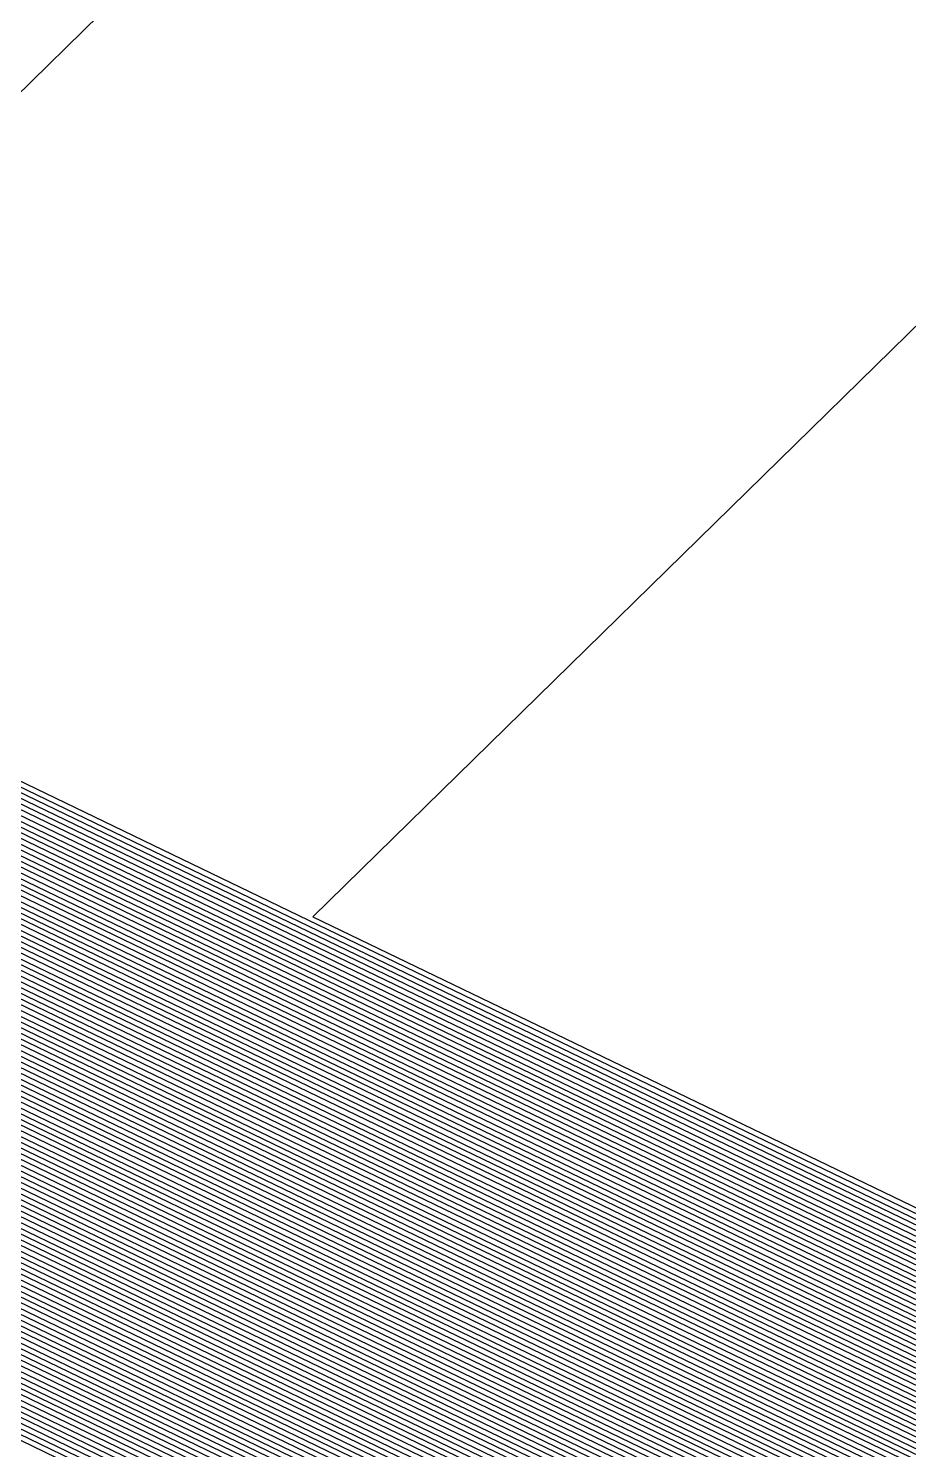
# Model space of a CAD drawing. Extents: x 7084 to 11035, y 13750 to 16729.
# Drawn here: x 8692.366 to 8692.75, y 15507.99 to 15508.61 of the extents above; entities that cross this region are included whole.
import ezdxf

# ---------------------------------------------------------------- set-up
doc = ezdxf.new("R2010")
doc.units = 0
doc.layers.add('Default', color=7, linetype='Continuous')

msp = doc.modelspace()

# ---------------------------------------------------------------- linework, layer by layer
at = {"layer": 'Default'}
for points in [[(8303.88433, 15243.81327), (8470.85994, 15331.16596), (8495.9043, 15329.66918), (8535.79132, 15412.29224), (8603.89332, 15422.76948), (8638.08217, 15471.20376), (8688.72215, 15446.75688), (8736.99458, 15434.17009), (8788.77486, 15466.53274), (8735.73185, 15530.80445), (8705.8166, 15501.5092), (8655.17662, 15525.95608), (8685.09187, 15555.25133), (8758.92112, 15705.78453), (8823.02521, 15751.36972), (8931.28999, 15777.01137), (8984.41858, 15862.46512), (9143.80438, 15752.32475), (9280.55982, 15748.05109), (9357.48471, 15720.98492)], [(8310.59179, 15242.71808), (8473.17331, 15327.77202), (8497.5586, 15326.31462), (8538.08896, 15410.27031), (8604.3988, 15420.47184), (8639.13908, 15469.68732), (8688.44643, 15445.88377), (8737.49745, 15433.09397), (8790.1129, 15465.9786), (8736.21435, 15531.28695), (8705.8166, 15501.5192), (8656.50925, 15525.32274), (8686.90701, 15555.0905), (8758.79338, 15701.6623), (8823.93141, 15747.98273), (8933.94239, 15774.03796), (8985.67287, 15857.24293), (9140.8643, 15750.00098), (9279.82548, 15745.65839), (9357.99109, 15718.15568)], [(9969.76538, 15539.12562), (9864.44442, 15676.68865), (9641.53328, 15737.21421), (9439.81691, 15683.61823), (9358.62406, 15714.61912), (9278.90754, 15742.66752), (9137.1892, 15747.09627), (8987.24072, 15850.71518), (8937.25789, 15770.32119), (8825.06416, 15743.74899), (8758.63371, 15696.5095), (8689.17592, 15554.88945), (8658.17504, 15524.53107), (8705.8166, 15501.5317), (8736.81748, 15531.89008), (8791.78544, 15465.28593), (8738.12604, 15431.74883), (8688.10178, 15444.7924), (8640.46022, 15467.79177), (8605.03065, 15417.59979), (8540.96101, 15407.74291), (8499.62647, 15322.12143), (8476.06501, 15323.52959), (8318.97611, 15241.3491)], [(8324.0067, 15240.52771), (8477.80003, 15320.98414), (8500.8672, 15319.60552), (8542.68424, 15406.22647), (8605.40977, 15415.87657), (8641.25291, 15466.65444), (8687.895, 15444.13757), (8738.50319, 15430.94174), (8792.78897, 15464.87033), (8737.17936, 15532.25196), (8705.8166, 15501.5392), (8659.17452, 15524.05607), (8690.53728, 15554.76883), (8758.5379, 15693.41783), (8825.74381, 15741.20875), (8939.24719, 15768.09113), (8988.18143, 15846.79853), (9134.98414, 15745.35345), (9278.35678, 15740.87299)], [(8334.06789, 15238.88493), (8481.27007, 15315.89322), (8503.34865, 15314.57369), (8546.13069, 15403.19359), (8606.16799, 15412.43011), (8642.83828, 15464.37977), (8687.48142, 15442.82792), (8739.25749, 15429.32757), (8794.79603, 15464.03912), (8737.90312, 15532.97572), (8705.8166, 15501.5542), (8661.17346, 15523.10606), (8693.25998, 15554.52757), (8758.34629, 15687.23447), (8827.1031, 15736.12827), (8943.2258, 15763.631), (8990.06285, 15838.96523), (9130.57401, 15741.86779), (9277.25526, 15737.28395), (9359.7634, 15708.25331)], [(8354.19026, 15235.59937), (8488.21016, 15305.7114), (8508.31155, 15304.51004), (8553.02361, 15397.12782), (8607.68443, 15405.53719), (8646.00902, 15459.83045), (8686.65427, 15440.20861), (8740.76611, 15426.09923), (8798.81013, 15462.37672), (8739.35063, 15534.42323), (8705.8166, 15501.5842), (8665.17135, 15521.20604), (8698.70538, 15554.04507), (8757.96307, 15674.86777), (8829.82169, 15725.9673), (8951.18301, 15754.71076), (8993.8257, 15823.29864), (9121.75377, 15734.89649)], [(9618.29926, 15708.34857), (9450.43738, 15663.74772), (9361.66231, 15697.64363), (9274.50145, 15728.31134), (9119.54871, 15733.15367), (8994.76641, 15819.38199), (8953.17231, 15752.4807), (8830.50134, 15723.42705), (8757.86727, 15671.77609), (8700.06673, 15553.92444), (8666.17083, 15520.73104), (8705.8166, 15501.5917), (8739.71251, 15534.78511), (8799.81366, 15461.96111), (8741.14326, 15425.29214), (8686.44748, 15439.55378), (8646.80171, 15458.69312), (8608.06354, 15403.81396), (8554.74684, 15395.61138), (8509.55228, 15301.99412), (8489.94518, 15303.16594), (8359.22085, 15234.77798)], [(8360.89772, 15234.50419), (8490.52352, 15302.31746), (8509.96585, 15301.15548), (8555.32125, 15395.1059), (8608.18991, 15403.23955), (8647.06594, 15458.31401), (8686.37855, 15439.33551), (8741.26898, 15425.02311), (8800.14817, 15461.82258), (8739.83313, 15534.90573), (8705.8166, 15501.5942), (8666.50399, 15520.5727), (8700.52052, 15553.88423), (8757.83533, 15670.74553), (8830.72789, 15722.5803), (8953.83541, 15751.73734), (8995.07998, 15818.07644), (9118.81369, 15732.57273)], [(8377.66636, 15231.76622), (8496.30693, 15293.83261), (8514.1016, 15292.7691), (8561.06535, 15390.05109), (8609.45361, 15397.49545), (8649.70822, 15454.52291), (8685.68926, 15437.15275), (8742.52615, 15422.33283), (8803.49326, 15460.43724), (8741.03939, 15536.11199), (8705.8166, 15501.6192), (8669.83556, 15518.98935), (8705.05835, 15553.48214), (8757.51598, 15660.43995), (8832.99338, 15714.11283), (8960.46642, 15744.3038), (8998.21569, 15805.02095), (9111.46349, 15726.76331), (9272.482, 15721.73142), (9363.05485, 15689.8632)], [(8382.69695, 15230.94483), (8498.04195, 15291.28715), (8515.34232, 15290.25319), (8562.78858, 15388.53465), (8609.83272, 15395.77222), (8650.50091, 15453.38558), (8685.48247, 15436.49793), (8742.90331, 15421.52574), (8804.49679, 15460.02164), (8741.40127, 15536.47387), (8705.8166, 15501.6267), (8670.83504, 15518.51435), (8706.41971, 15553.36152), (8757.42018, 15657.34827), (8833.67303, 15711.57259), (8962.45572, 15742.07374), (8999.1564, 15801.1043), (9109.25843, 15725.02048), (9271.93124, 15719.9369)], [(8389.40441, 15229.84965), (8500.35531, 15287.89321), (8516.99662, 15286.89864), (8565.08622, 15386.51273), (8610.3382, 15393.47458), (8651.55782, 15451.86914), (8685.20675, 15435.62483), (8743.40618, 15420.44963), (8805.83483, 15459.4675), (8741.88377, 15536.95637), (8705.8166, 15501.6367), (8672.16767, 15517.88101), (8708.23484, 15553.20068), (8757.29243, 15653.22603), (8834.57923, 15708.1856), (8965.10812, 15739.10033), (9000.41068, 15795.8821), (9106.31835, 15722.69672), (9271.19689, 15717.5442), (9363.94101, 15684.91201), (9458.40273, 15648.84484), (9600.87373, 15686.69933)], [(9595.06523, 15679.48293), (9461.05785, 15643.87721), (9364.70057, 15680.66814), (9270.09536, 15713.95515), (9101.90822, 15719.21107), (9002.2921, 15788.0488), (8969.08673, 15734.64021), (8835.93852, 15703.10511), (8757.10082, 15647.04268), (8710.95754, 15552.95943), (8674.16661, 15516.931), (8705.8166, 15501.6517), (8742.60753, 15537.68013), (8807.84188, 15458.63629), (8744.16048, 15418.83545), (8684.79318, 15434.31517), (8653.14319, 15449.59447), (8611.09643, 15390.02813), (8568.53267, 15383.47985), (8519.47808, 15281.86681), (8503.82535, 15282.8023), (8399.4656, 15228.20687)], [(8395.76562, 15139.48742), (8402.81932, 15227.65927), (8504.98203, 15281.10533), (8520.30523, 15280.18953), (8569.68149, 15382.46889), (8611.34917, 15388.87931), (8653.67165, 15448.83625), (8684.65532, 15433.87862), (8744.41192, 15418.2974), (8808.5109, 15458.35923), (8742.84878, 15537.92138), (8705.8166, 15501.6567), (8674.83293, 15516.61433), (8711.86511, 15552.87901), (8757.03695, 15644.98156), (8836.39162, 15701.41162), (8970.41293, 15733.1535), (9002.91924, 15785.4377), (9100.43818, 15718.04918), (9269.72819, 15712.75881), (9364.95376, 15679.25352), (9461.94289, 15642.22133), (9593.12906, 15677.07746)], [(8397.4195, 15138.92642), (8404.49619, 15227.38548), (8505.56037, 15280.25684), (8520.7188, 15279.3509), (8570.2559, 15381.96341), (8611.47554, 15388.3049), (8653.93588, 15448.45714), (8684.58639, 15433.66035), (8744.53764, 15418.02837), (8808.84541, 15458.22069), (8742.96941, 15538.04201), (8705.8166, 15501.6592), (8675.16609, 15516.456), (8712.3189, 15552.8388), (8757.00502, 15643.95101), (8836.61817, 15700.56487), (8971.07603, 15732.41014), (9003.23281, 15784.13215), (9099.70316, 15717.46824)], [(8570.83031, 15381.45793), (8611.60191, 15387.73049), (8654.20011, 15448.07803), (8684.51746, 15433.44207), (8744.66335, 15417.75934), (8809.17992, 15458.08216), (8743.09003, 15538.16263), (8705.8166, 15501.6617), (8675.49924, 15516.29766), (8712.77268, 15552.7986), (8756.97308, 15642.92045), (8836.84472, 15699.71812), (8971.73913, 15731.66679), (9003.54638, 15782.8266), (9098.96814, 15716.8873), (9269.36102, 15711.56246), (9365.20695, 15677.83889), (9462.82793, 15640.56546), (9591.19289, 15674.67199)], [(8407.84992, 15226.83789), (8506.71706, 15278.55987), (8521.54595, 15277.67362), (8571.40472, 15380.95245), (8611.72828, 15387.15608), (8654.46434, 15447.69892), (8684.44853, 15433.22379), (8744.78907, 15417.49031), (8809.51443, 15457.94362), (8743.21066, 15538.28326), (8705.8166, 15501.6642), (8675.8324, 15516.13933), (8713.22646, 15552.75839), (8756.94115, 15641.88989), (8837.07127, 15698.87138), (8972.40223, 15730.92344), (9003.85995, 15781.52105), (9098.23312, 15716.30636), (9269.17743, 15710.96428), (9365.33354, 15677.13158), (9463.27045, 15639.73752), (9590.2248, 15673.46925)], [(8452.3765, 14999.36804), (8402.38117, 15137.24341), (8409.52678, 15226.56409), (8507.2954, 15277.71139), (8521.95953, 15276.83498), (8571.97913, 15380.44696), (8611.85465, 15386.58167), (8654.72856, 15447.31981), (8684.3796, 15433.00552), (8744.91479, 15417.22128), (8809.84894, 15457.80509), (8743.33129, 15538.40389), (8705.8166, 15501.6667), (8676.16556, 15515.98099), (8713.68025, 15552.71818), (8756.90921, 15640.85933), (8837.29782, 15698.02463), (8973.06533, 15730.18008), (9004.17353, 15780.21551), (9097.4981, 15715.72542), (9268.99384, 15710.36611), (9365.46013, 15676.42427), (9463.71296, 15638.90958), (9589.25672, 15672.26652)], [(8411.20365, 15226.29029), (8507.87374, 15276.8629), (8522.3731, 15275.99634), (8572.55354, 15379.94148), (8611.98102, 15386.00726), (8654.99279, 15446.9407), (8684.31067, 15432.78724), (8745.04051, 15416.95225), (8810.18344, 15457.66656), (8743.45191, 15538.52451), (8705.8166, 15501.6692), (8676.49872, 15515.82266), (8714.13403, 15552.67797), (8756.87728, 15639.82877), (8837.52437, 15697.17788), (8973.72843, 15729.43673), (9004.4871, 15778.90996), (9096.76308, 15715.14447), (9268.81026, 15709.76793), (9365.58673, 15675.71696), (9464.15548, 15638.08164), (9588.28864, 15671.06378)], [(8412.88051, 15226.0165), (8508.45208, 15276.01442), (8522.78668, 15275.15771), (8573.12795, 15379.436), (8612.10739, 15385.43285), (8655.25702, 15446.56159), (8684.24174, 15432.56897), (8745.16622, 15416.68322), (8810.51795, 15457.52802), (8743.57254, 15538.64514), (8705.8166, 15501.6717), (8676.83188, 15515.66432), (8714.58781, 15552.63776), (8756.84535, 15638.79821), (8837.75092, 15696.33113), (8974.39153, 15728.69338), (9004.80067, 15777.60441), (9096.02806, 15714.56353), (9268.62667, 15709.16976), (9365.71332, 15675.00964), (9464.598, 15637.25371), (9587.32055, 15669.86104)], [(8414.55737, 15225.7427), (8509.03042, 15275.16593), (8523.20025, 15274.31907), (8573.70236, 15378.93052), (8612.23376, 15384.85844), (8655.52125, 15446.18248), (8684.17282, 15432.35069), (8745.29194, 15416.4142), (8810.85246, 15457.38949), (8743.69316, 15538.76576), (8705.8166, 15501.6742), (8677.16503, 15515.50599), (8715.0416, 15552.59755), (8756.81341, 15637.76765), (8837.97746, 15695.48438), (8975.05464, 15727.95002), (9005.11424, 15776.29886), (9095.29304, 15713.98259), (9268.44308, 15708.57159), (9365.83992, 15674.30233), (9465.04052, 15636.42577), (9586.35247, 15668.65831)], [(8456.74507, 15003.32068), (8408.99672, 15134.99941), (8416.23424, 15225.4689), (8509.60876, 15274.31745), (8523.61383, 15273.48043), (8574.27677, 15378.42504), (8612.36013, 15384.28403), (8655.78548, 15445.80337), (8684.10389, 15432.13242), (8745.41766, 15416.14517), (8811.18697, 15457.25095), (8743.81379, 15538.88639), (8705.8166, 15501.6767), (8677.49819, 15515.34765), (8715.49538, 15552.55734), (8756.78147, 15636.73709), (8838.20401, 15694.63764), (8975.71774, 15727.20667), (9005.42781, 15774.99331), (9094.55802, 15713.40165), (9268.2595, 15707.97341), (9365.96651, 15673.59502), (9465.48304, 15635.59783), (9585.38438, 15667.45557)], [(8612.4865, 15383.70962), (8656.04971, 15445.42426), (8684.03496, 15431.91414), (8745.54338, 15415.87614), (8811.52148, 15457.11242), (8743.93442, 15539.00702), (8705.8166, 15501.6792), (8677.83135, 15515.18932), (8715.94917, 15552.51714), (8756.74954, 15635.70653), (8838.43056, 15693.79089), (8976.38084, 15726.46332), (9005.74138, 15773.68776), (9093.823, 15712.82071), (9268.07591, 15707.37524), (9366.0931, 15672.88771), (9465.92556, 15634.76989), (9584.4163, 15666.25284)], [(9583.44821, 15665.05011), (9466.36808, 15633.94195), (9366.2197, 15672.1804), (9267.89232, 15706.77706), (9093.08798, 15712.23977), (9006.05495, 15772.38221), (8977.04394, 15725.71996), (8838.65711, 15692.94414), (8756.7176, 15634.67598), (8716.40295, 15552.47693), (8678.16451, 15515.03098), (8705.8166, 15501.6817), (8744.05504, 15539.12764), (8811.85599, 15456.97388), (8745.66909, 15415.60711), (8683.96603, 15431.69587), (8656.31393, 15445.04515), (8612.61287, 15383.13521), (8575.42559, 15377.41408), (8524.44097, 15271.80315), (8510.76544, 15272.62048), (8419.58797, 15224.92131)], [(9582.48013, 15663.84737), (9466.8106, 15633.11402), (9366.34629, 15671.47308), (9267.70873, 15706.17889), (9092.35296, 15711.65882), (9006.36852, 15771.07666), (8977.70704, 15724.97661), (8838.88366, 15692.0974), (8756.68567, 15633.64542), (8716.85673, 15552.43672), (8678.49766, 15514.87265), (8705.8166, 15501.6842), (8744.17567, 15539.24827), (8812.1905, 15456.83535), (8745.79481, 15415.33808), (8683.8971, 15431.47759), (8656.57816, 15444.66604), (8612.73924, 15382.5608), (8576, 15376.9086), (8524.85455, 15270.96452), (8511.34378, 15271.77199), (8421.26483, 15224.64751)], [(9581.51204, 15662.64464), (9467.25312, 15632.28608), (9366.47289, 15670.76577), (9267.52515, 15705.58071), (9091.61794, 15711.07788), (9006.68209, 15769.77111), (8978.37014, 15724.23325), (8839.11021, 15691.25065), (8756.65373, 15632.61486), (8717.31052, 15552.39651), (8678.83082, 15514.71431), (8705.8166, 15501.6867), (8744.29629, 15539.36889), (8812.52501, 15456.69682), (8745.92053, 15415.06905), (8683.82817, 15431.25932), (8656.84239, 15444.28693), (8612.86561, 15381.98639), (8576.57441, 15376.40312), (8525.26813, 15270.12588), (8511.92212, 15270.92351), (8422.9417, 15224.37372)], [(8424.61856, 15224.09992), (8512.50046, 15270.07502), (8525.6817, 15269.28724), (8577.14882, 15375.89764), (8612.99198, 15381.41198), (8657.10662, 15443.90782), (8683.75924, 15431.04104), (8746.04625, 15414.80002), (8812.85952, 15456.55828), (8744.41692, 15539.48952), (8705.8166, 15501.6892), (8679.16398, 15514.55598), (8717.7643, 15552.3563), (8756.6218, 15631.5843), (8839.33676, 15690.4039), (8979.03324, 15723.4899), (9006.99566, 15768.46556), (9090.88292, 15710.49694), (9267.34156, 15704.98254), (9366.59948, 15670.05846), (9467.69564, 15631.45814), (9580.54396, 15661.4419)], [(8613.11835, 15380.83757), (8657.37085, 15443.52871), (8683.69031, 15430.82276), (8746.17196, 15414.53099), (8813.19403, 15456.41975), (8744.53755, 15539.61015), (8705.8166, 15501.6917), (8679.49714, 15514.39765), (8718.21808, 15552.31609), (8756.58987, 15630.55374), (8839.56331, 15689.55715), (8979.69634, 15722.74655), (9007.30923, 15767.16001), (9090.1479, 15709.916), (9267.15797, 15704.38437), (9366.72607, 15669.35115), (9468.13816, 15630.6302), (9579.57588, 15660.23917)], [(8329.0373, 15239.70632), (8479.53505, 15318.43868), (8502.10793, 15317.08961), (8544.40746, 15404.71003), (8605.78888, 15414.15334), (8642.0456, 15465.5171), (8687.68821, 15443.48274), (8738.88034, 15430.13466), (8793.7925, 15464.45473), (8737.54124, 15532.61384), (8705.8166, 15501.5467), (8660.17399, 15523.58106), (8691.89863, 15554.6482), (8758.4421, 15690.32615), (8826.42345, 15738.66851), (8941.2365, 15765.86106)], [(8427.97229, 15223.55233), (8513.65714, 15268.37805), (8526.50885, 15267.60996), (8578.29764, 15374.88668), (8613.24472, 15380.26316), (8657.63508, 15443.1496), (8683.62138, 15430.60449), (8746.29768, 15414.26197), (8813.52854, 15456.28121), (8744.65817, 15539.73077), (8705.8166, 15501.6942), (8679.8303, 15514.23931), (8718.67187, 15552.27588), (8756.55793, 15629.52318), (8839.78986, 15688.71041), (8980.35944, 15722.00319), (9007.6228, 15765.85446), (9089.41288, 15709.33506), (9266.97439, 15703.78619), (9366.85267, 15668.64384), (9468.58068, 15629.80226), (9578.60779, 15659.03643)], [(8429.64915, 15223.27853), (8514.23548, 15267.52956), (8526.92243, 15266.77133), (8578.87205, 15374.3812), (8613.37109, 15379.68875), (8657.89931, 15442.77049), (8683.55245, 15430.38621), (8746.4234, 15413.99294), (8813.86305, 15456.14268), (8744.7788, 15539.8514), (8705.8166, 15501.6967), (8680.16345, 15514.08098), (8719.12565, 15552.23567), (8756.52599, 15628.49262), (8840.01641, 15687.86366), (8981.02254, 15721.25984), (9007.93637, 15764.54891), (9088.67786, 15708.75411), (9266.7908, 15703.18802), (9366.97926, 15667.93652), (9469.0232, 15628.97433), (9577.63971, 15657.83369)], [(9576.67162, 15656.63096), (9469.46572, 15628.14639), (9367.10586, 15667.22921), (9266.60721, 15702.58984), (9087.94284, 15708.17317), (9008.24994, 15763.24336), (8981.68564, 15720.51649), (8840.24296, 15687.01691), (8756.49406, 15627.46207), (8719.57943, 15552.19547), (8680.49661, 15513.92264), (8705.8166, 15501.6992), (8744.89942, 15539.97202), (8814.19755, 15456.00415), (8746.54912, 15413.72391), (8683.48352, 15430.16794), (8658.16353, 15442.39138), (8613.49746, 15379.11434), (8579.44646, 15373.87572), (8527.336, 15265.93269), (8514.81382, 15266.68108), (8431.32602, 15223.00473)], [(8337.42162, 15238.33734), (8482.42675, 15314.19625), (8504.1758, 15312.89642), (8547.27951, 15402.18263), (8606.42073, 15411.28129), (8643.36674, 15463.62155), (8687.34356, 15442.39137), (8739.50893, 15428.78951), (8795.46504, 15463.76206), (8738.14437, 15533.21697), (8705.8166, 15501.5592), (8661.83978, 15522.78939), (8694.16755, 15554.44716), (8758.28242, 15685.17336), (8827.5562, 15734.43477), (8944.552, 15762.1443)], [(9575.70354, 15655.42823), (9469.90824, 15627.31845), (9367.23245, 15666.5219), (9266.42363, 15701.99167), (9087.20782, 15707.59223), (9008.56351, 15761.93781), (8982.34874, 15719.77313), (8840.46951, 15686.17016), (8756.46213, 15626.43151), (8720.03322, 15552.15526), (8680.82977, 15513.76431), (8705.8166, 15501.7017), (8745.02005, 15540.09265), (8814.53206, 15455.86561), (8746.67484, 15413.45488), (8683.41459, 15429.94966), (8658.42776, 15442.01227), (8613.62383, 15378.53993), (8580.02087, 15373.37024), (8527.74957, 15265.09405), (8515.39216, 15265.83259), (8433.00288, 15222.73094)], [(8339.09848, 15238.06354), (8483.00509, 15313.34777), (8504.58937, 15312.05778), (8547.85392, 15401.67715), (8606.5471, 15410.70688), (8643.63097, 15463.24244), (8687.27463, 15442.17309), (8739.63465, 15428.52049), (8795.79955, 15463.62352), (8738.26499, 15533.33759), (8705.8166, 15501.5617), (8662.17293, 15522.63105), (8694.62133, 15554.40695), (8758.25049, 15684.1428), (8827.78275, 15733.58802), (8945.2151, 15761.40094)], [(8945.8782, 15760.65759), (8828.0093, 15732.74128), (8758.21855, 15683.11224), (8695.07511, 15554.36674), (8662.50609, 15522.47272), (8705.8166, 15501.5642), (8738.38562, 15533.45822), (8796.13406, 15463.48499), (8739.76036, 15428.25146), (8687.2057, 15441.95482), (8643.89519, 15462.86333), (8606.67347, 15410.13247), (8548.42833, 15401.17167), (8505.00295, 15311.21914), (8483.58344, 15312.49928), (8340.77535, 15237.78975)], [(8746.80055, 15413.18585), (8814.86657, 15455.72708), (8745.14068, 15540.21328), (8705.8166, 15501.7042), (8681.16293, 15513.60597), (8720.487, 15552.11505), (8756.43019, 15625.40095), (8840.69606, 15685.32342), (8983.01184, 15719.02978), (9008.87708, 15760.63226), (9086.4728, 15707.01129), (9266.24004, 15701.39349), (9367.35904, 15665.81459), (9470.35076, 15626.49051), (9574.73545, 15654.22549)], [(8946.5413, 15759.91423), (8828.23585, 15731.89453), (8758.18662, 15682.08168), (8695.5289, 15554.32653), (8662.83925, 15522.31438), (8705.8166, 15501.5667), (8738.50625, 15533.57885), (8796.46857, 15463.34645), (8739.88608, 15427.98243), (8687.13677, 15441.73654), (8644.15942, 15462.48422), (8606.79984, 15409.55806), (8549.00274, 15400.66618), (8505.41653, 15310.3805), (8484.16178, 15311.6508), (8342.45221, 15237.51595)], [(8815.20108, 15455.58854), (8745.2613, 15540.3339), (8705.8166, 15501.7067), (8681.49608, 15513.44764), (8720.94079, 15552.07484), (8756.39826, 15624.37039), (8840.9226, 15684.47667), (8983.67495, 15718.28642), (9009.19065, 15759.32671), (9085.73778, 15706.43035), (9266.05645, 15700.79532), (9367.48564, 15665.10728), (9470.79328, 15625.66257), (9573.76737, 15653.02276)], [(8344.12908, 15237.24215), (8484.74012, 15310.80231), (8505.8301, 15309.54186), (8549.57715, 15400.1607), (8606.92621, 15408.98365), (8644.42365, 15462.10511), (8687.06784, 15441.51826), (8740.0118, 15427.7134), (8796.80308, 15463.20792), (8738.62687, 15533.69947), (8705.8166, 15501.5692), (8663.17241, 15522.15605), (8695.98268, 15554.28632), (8758.15468, 15681.05112), (8828.4624, 15731.04778), (8947.2044, 15759.17088)], [(8485.31846, 15309.95383), (8506.24367, 15308.70323), (8550.15156, 15399.65522), (8607.05258, 15408.40924), (8644.68788, 15461.726), (8686.99891, 15441.29999), (8740.13752, 15427.44437), (8797.13759, 15463.06939), (8738.7475, 15533.8201), (8705.8166, 15501.5717), (8663.50557, 15521.99771), (8696.43646, 15554.24611), (8758.12275, 15680.02056), (8828.68895, 15730.20103), (8947.8675, 15758.42753)], [(9572.79928, 15651.82002), (9471.2358, 15624.83464), (9367.61223, 15664.39996), (9265.87286, 15700.19715), (9085.00276, 15705.84941), (9009.50422, 15758.02116), (8984.33805, 15717.54307), (8841.14915, 15683.62992), (8756.36632, 15623.33983), (8721.39457, 15552.03463), (8681.82924, 15513.2893), (8705.8166, 15501.7092), (8745.38193, 15540.45453), (8815.53559, 15455.45001), (8747.05199, 15412.64779), (8683.20781, 15429.29484), (8659.22045, 15440.87494), (8614.00294, 15376.8167), (8581.7441, 15371.8538), (8528.9903, 15262.57814), (8517.12718, 15263.28714), (8438.03347, 15221.90955)], [(8948.53061, 15757.68417), (8828.91549, 15729.35428), (8758.09081, 15678.99), (8696.89025, 15554.2059), (8663.83872, 15521.83938), (8705.8166, 15501.5742), (8738.86812, 15533.94072), (8797.4721, 15462.93085), (8740.26324, 15427.17534), (8686.92999, 15441.08171), (8644.95211, 15461.34689), (8607.17895, 15407.83483), (8550.72597, 15399.14974), (8506.65725, 15307.86459), (8485.8968, 15309.10534), (8347.4828, 15236.69456)], [(8349.15967, 15236.42076), (8486.47514, 15308.25686), (8507.07083, 15307.02595), (8551.30038, 15398.64426), (8607.30532, 15407.26042), (8645.21634, 15460.96778), (8686.86106, 15440.86344), (8740.38895, 15426.90631), (8797.80661, 15462.79232), (8738.98875, 15534.06135), (8705.8166, 15501.5767), (8664.17188, 15521.68104), (8697.34403, 15554.16569), (8758.05888, 15677.95944), (8829.14204, 15728.50754), (8949.19371, 15756.94082)], [(8350.83653, 15236.14697), (8487.05348, 15307.40837), (8507.4844, 15306.18731), (8551.87479, 15398.13878), (8607.43169, 15406.68601), (8645.48057, 15460.58867), (8686.79213, 15440.64516), (8740.51467, 15426.63729), (8798.14112, 15462.65378), (8739.10938, 15534.18198), (8705.8166, 15501.5792), (8664.50504, 15521.52271), (8697.79782, 15554.12549), (8758.02694, 15676.92888), (8829.36859, 15727.66079), (8949.85681, 15756.19747)], [(8352.5134, 15235.87317), (8487.63182, 15306.55989), (8507.89797, 15305.34867), (8552.4492, 15397.6333), (8607.55806, 15406.1116), (8645.74479, 15460.20956), (8686.7232, 15440.42689), (8740.64039, 15426.36826), (8798.47563, 15462.51525), (8739.23, 15534.3026), (8705.8166, 15501.5817), (8664.8382, 15521.36437), (8698.2516, 15554.08528), (8757.99501, 15675.89833), (8829.59514, 15726.81404), (8950.51991, 15755.45411)], [(8745.62318, 15540.69578), (8705.8166, 15501.7142), (8682.49556, 15512.97263), (8722.30214, 15551.95421), (8756.30245, 15621.27871), (8841.60225, 15681.93642), (8985.66425, 15716.05636), (9010.13136, 15755.41007), (9083.53272, 15704.68752), (9265.50569, 15699.0008), (9367.86542, 15662.98534), (9472.12083, 15623.17876), (9570.86312, 15649.41455), (9857.09142, 15571.69691)], [(8494.25, 15333.02373), (8533.49368, 15414.31416), (8603.38784, 15425.06712), (8637.02525, 15472.7202), (8688.99786, 15447.62998), (8736.49171, 15435.2462), (8787.43682, 15467.08688), (8735.24934, 15530.32194), (8705.8166, 15501.4992), (8653.84399, 15526.58942), (8683.27673, 15555.41217), (8759.04886, 15709.90677), (8822.11902, 15754.75671)], [(8435.45893, 15126.02339), (8443.06407, 15221.08816), (8518.86221, 15260.74168), (8530.23102, 15260.06222), (8583.46733, 15370.33735), (8614.38205, 15375.09347), (8660.01313, 15439.73761), (8683.00102, 15428.64001), (8747.42914, 15411.84071), (8816.53912, 15455.03441), (8745.74381, 15540.81641), (8705.8166, 15501.7167), (8682.82872, 15512.8143), (8722.75592, 15551.914), (8756.27052, 15620.24815), (8841.8288, 15681.08968), (8986.32735, 15715.31301), (9010.44494, 15754.10452), (9082.7977, 15704.10658), (9265.3221, 15698.40262), (9367.99201, 15662.27803), (9472.56335, 15622.35082), (9569.89503, 15648.21182), (9856.99069, 15570.25867)], [(8298.85374, 15244.63466), (8469.12492, 15333.71141), (8494.66358, 15332.18509), (8534.06809, 15413.80868), (8603.51421, 15424.49271), (8637.28948, 15472.34109), (8688.92893, 15447.4117), (8736.61742, 15434.97717), (8787.77133, 15466.94834), (8735.36997, 15530.44257), (8705.8166, 15501.5017), (8654.17715, 15526.43109), (8683.73052, 15555.37196), (8759.01692, 15708.87621), (8822.34557, 15753.90996)], [(8444.74093, 15220.81436), (8519.44055, 15259.8932), (8530.6446, 15259.22358), (8584.04174, 15369.83187), (8614.50842, 15374.51906), (8660.27736, 15439.3585), (8682.93209, 15428.42173), (8747.55486, 15411.57168), (8816.87363, 15454.89587), (8745.86443, 15540.93703), (8705.8166, 15501.7192), (8683.16187, 15512.65596), (8723.2097, 15551.87379), (8756.23858, 15619.2176), (8842.05535, 15680.24293), (8986.99045, 15714.56965), (9010.75851, 15752.79897), (9082.06268, 15703.52564), (9265.13852, 15697.80445), (9368.11861, 15661.57072)], [(8822.79866, 15752.21647), (8758.95305, 15706.81509), (8684.63809, 15555.29154), (8654.84346, 15526.11442), (8705.8166, 15501.5067), (8735.61122, 15530.68382), (8788.44035, 15466.67127), (8736.86886, 15434.43912), (8688.79108, 15446.97515), (8637.81794, 15471.58287), (8603.76695, 15423.34389), (8535.21691, 15412.79772), (8495.49072, 15330.50781), (8470.2816, 15332.01444), (8302.20747, 15244.08706)], [(9856.78924, 15567.38218), (9567.95886, 15645.80635), (9473.44839, 15620.69495), (9368.2452, 15660.8634), (9264.95493, 15697.20627), (9081.32766, 15702.9447), (9011.07208, 15751.49342), (8987.65355, 15713.8263), (8842.2819, 15679.39618), (8756.20665, 15618.18704), (8723.66349, 15551.83359), (8683.49503, 15512.49763), (8705.8166, 15501.7217), (8745.98506, 15541.05766), (8817.20814, 15454.75734), (8747.68058, 15411.30265), (8682.86316, 15428.20346), (8660.54159, 15438.97939), (8614.63479, 15373.94465), (8584.61615, 15369.32639), (8531.05818, 15258.38495), (8520.01889, 15259.04471), (8446.4178, 15220.54057)], [(8608.31628, 15402.66514), (8647.33017, 15457.9349), (8686.30962, 15439.11723), (8741.39469, 15424.75408), (8800.48268, 15461.68404), (8739.95376, 15535.02636), (8705.8166, 15501.5967), (8666.83714, 15520.41437), (8700.9743, 15553.84402), (8757.8034, 15669.71497), (8830.95444, 15721.73356), (8954.49851, 15750.99399)], [(8823.25176, 15750.52297), (8758.88918, 15704.75397), (8685.54565, 15555.21112), (8655.50978, 15525.79775), (8705.8166, 15501.5117), (8735.85247, 15530.92507), (8789.10937, 15466.3942), (8737.12029, 15433.90106), (8688.65322, 15446.5386), (8638.3464, 15470.82465), (8604.01969, 15422.19507), (8536.36573, 15411.78676), (8496.31788, 15328.83054), (8471.43828, 15330.31747), (8305.5612, 15243.53947)], [(8364.25145, 15233.95659), (8491.6802, 15300.62049), (8510.793, 15299.47821), (8556.47007, 15394.09494), (8608.44265, 15402.09073), (8647.59439, 15457.55579), (8686.24069, 15438.89896), (8741.52041, 15424.48506), (8800.81719, 15461.54551), (8740.07438, 15535.14698), (8705.8166, 15501.5992), (8667.1703, 15520.25603), (8701.42808, 15553.80382), (8757.77146, 15668.68442), (8831.18099, 15720.88681), (8955.16161, 15750.25064)], [(8448.09466, 15220.26677), (8520.59723, 15258.19623), (8531.47175, 15257.54631), (8585.19056, 15368.82091), (8614.76116, 15373.37024), (8660.80582, 15438.60028), (8682.79423, 15427.98518), (8747.80629, 15411.03362), (8817.54265, 15454.6188), (8746.10568, 15541.17828), (8705.8166, 15501.7242), (8683.82819, 15512.33929), (8724.11727, 15551.79338), (8756.17471, 15617.15648), (8842.50845, 15678.54944), (8988.31665, 15713.08295), (9011.38565, 15750.18787), (9080.59264, 15702.36376), (9264.77134, 15696.6081), (9368.3718, 15660.15609), (9473.89091, 15619.86701), (9566.99078, 15644.60361)], [(8823.47831, 15749.67623), (8758.85725, 15703.72341), (8685.99944, 15555.17091), (8655.84294, 15525.63941), (8705.8166, 15501.5142), (8735.9731, 15531.0457), (8789.44388, 15466.25567), (8737.24601, 15433.63203), (8688.58429, 15446.32033), (8638.61063, 15470.44554), (8604.14606, 15421.62066), (8536.94014, 15411.28128), (8496.73145, 15327.9919), (8472.01663, 15329.46899), (8307.23806, 15243.26568)], [(8365.92831, 15233.6828), (8492.25854, 15299.772), (8511.20658, 15298.63957), (8557.04448, 15393.58946), (8608.56902, 15401.51632), (8647.85862, 15457.17668), (8686.17176, 15438.68068), (8741.64613, 15424.21603), (8801.1517, 15461.40698), (8740.19501, 15535.26761), (8705.8166, 15501.6017), (8667.50346, 15520.0977), (8701.88187, 15553.76361), (8757.73953, 15667.65386), (8831.40754, 15720.04006), (8955.82471, 15749.50728)], [(8449.77152, 15219.99297), (8521.17557, 15257.34774), (8531.88533, 15256.70767), (8585.76497, 15368.31543), (8614.88753, 15372.79583), (8661.07005, 15438.22117), (8682.7253, 15427.76691), (8747.93201, 15410.76459), (8817.87715, 15454.48027), (8746.22631, 15541.29891), (8705.8166, 15501.7267), (8684.16135, 15512.18096), (8724.57106, 15551.75317), (8756.14278, 15616.12592), (8842.735, 15677.70269), (8988.97975, 15712.33959), (9011.69922, 15748.88232), (9079.85762, 15701.78281), (9264.58776, 15696.00993), (9368.49839, 15659.44878)], [(8308.91493, 15242.99188), (8472.59497, 15328.6205), (8497.14502, 15327.15326), (8537.51455, 15410.77579), (8604.27243, 15421.04625), (8638.87485, 15470.06643), (8688.51536, 15446.10205), (8737.37173, 15433.363), (8789.77839, 15466.11714), (8736.09373, 15531.16633), (8705.8166, 15501.5167), (8656.1761, 15525.48108), (8686.45322, 15555.1307), (8758.82532, 15702.69285), (8823.70486, 15748.82948)], [(8367.60518, 15233.409), (8492.83688, 15298.92352), (8511.62015, 15297.80093), (8557.61889, 15393.08398), (8608.69539, 15400.94191), (8648.12285, 15456.79757), (8686.10283, 15438.46241), (8741.77185, 15423.947), (8801.48621, 15461.26844), (8740.31564, 15535.38824), (8705.8166, 15501.6042), (8667.83662, 15519.93936), (8702.33565, 15553.7234), (8757.70759, 15666.6233), (8831.63409, 15719.19332), (8956.48781, 15748.76393)], [(8705.8166, 15501.6067), (8668.16977, 15519.78103), (8702.78944, 15553.68319), (8757.67566, 15665.59274), (8831.86063, 15718.34657), (8957.15092, 15748.02057)], [(9856.48706, 15563.06745), (9565.05461, 15642.19814), (9474.77595, 15618.21113), (9368.62498, 15658.74147), (9264.40417, 15695.41175), (9079.1226, 15701.20187), (9012.01279, 15747.57677), (8989.64285, 15711.59624), (8842.96155, 15676.85594), (8756.11084, 15615.09536), (8725.02484, 15551.71296), (8684.4945, 15512.02262), (8705.8166, 15501.7292), (8746.34694, 15541.41954), (8818.21166, 15454.34174), (8748.05773, 15410.49556), (8682.65637, 15427.54863), (8661.33428, 15437.84206), (8615.0139, 15372.22142), (8586.33938, 15367.80995), (8532.2989, 15255.86903), (8521.75391, 15256.49926)], [(8957.81402, 15747.27722), (8832.08718, 15717.49982), (8757.64372, 15664.56218), (8703.24322, 15553.64298), (8668.50293, 15519.62269), (8705.8166, 15501.6092), (8740.55689, 15535.62949), (8802.15523, 15460.99137), (8742.02328, 15423.40894), (8685.96498, 15438.02586), (8648.65131, 15456.03935), (8608.94813, 15399.79309), (8558.76771, 15392.07302), (8512.4473, 15296.12366), (8493.99356, 15297.22655), (8370.9589, 15232.86141)], [(8312.26866, 15242.44429), (8473.75165, 15326.92353), (8497.97218, 15325.47599), (8538.66337, 15409.76483), (8604.52517, 15419.89743), (8639.40331, 15469.30821), (8688.3775, 15445.6655), (8737.62316, 15432.82494), (8790.44741, 15465.84007), (8736.33498, 15531.40758), (8705.8166, 15501.5217), (8656.84241, 15525.16441), (8687.36079, 15555.05029), (8758.76145, 15700.63174), (8824.15796, 15747.13598)], [(8372.63577, 15232.58761), (8494.5719, 15296.37806), (8512.86088, 15295.28502), (8559.34212, 15391.56754), (8609.0745, 15399.21868), (8648.91554, 15455.66024), (8685.89605, 15437.80758), (8742.149, 15423.13991), (8802.48973, 15460.85284), (8740.67751, 15535.75011), (8705.8166, 15501.6117), (8668.83609, 15519.46436), (8703.697, 15553.60277), (8757.61178, 15663.53162), (8832.31373, 15716.65307), (8958.47712, 15746.53387)], [(8824.38451, 15746.28924), (8758.72951, 15699.60118), (8687.81457, 15555.01008), (8657.17557, 15525.00607), (8705.8166, 15501.5242), (8736.4556, 15531.5282), (8790.78192, 15465.70153), (8737.74888, 15432.55592), (8688.30857, 15445.44722), (8639.66754, 15468.9291), (8604.65154, 15419.32302), (8539.23778, 15409.25935), (8498.38575, 15324.63735), (8474.32999, 15326.07505)], [(9856.38634, 15561.62921), (9564.08652, 15640.9954), (9475.21847, 15617.38319), (9368.75158, 15658.03416), (9264.22058, 15694.81358), (9078.38758, 15700.62093), (9012.32636, 15746.27122), (8990.30595, 15710.85289), (8843.1881, 15676.00919), (8756.07891, 15614.0648), (8725.47862, 15551.67275), (8684.82766, 15511.86429), (8705.8166, 15501.7317), (8746.46756, 15541.54016), (8818.54617, 15454.2032), (8748.18345, 15410.22654), (8682.58744, 15427.33036), (8661.5985, 15437.46295), (8615.14027, 15371.64701), (8586.91379, 15367.30447), (8532.71248, 15255.03039), (8522.33225, 15255.65077), (8453.12525, 15219.44538)], [(8374.31263, 15232.31382), (8495.15025, 15295.52958), (8513.27445, 15294.44638), (8559.91653, 15391.06206), (8609.20087, 15398.64427), (8649.17977, 15455.28113), (8685.82712, 15437.5893), (8742.27472, 15422.87088), (8802.82424, 15460.71431), (8740.79814, 15535.87074), (8705.8166, 15501.6142), (8669.16925, 15519.30602), (8704.15079, 15553.56256), (8757.57985, 15662.50106), (8832.54028, 15715.80633), (8959.14022, 15745.79051)], [(8315.62238, 15241.89669), (8474.90833, 15325.22656), (8498.79932, 15323.79871), (8539.81219, 15408.75387), (8604.77791, 15418.74861), (8639.93177, 15468.54999), (8688.23964, 15445.22895), (8737.8746, 15432.28689), (8791.11643, 15465.563), (8736.57623, 15531.64883), (8705.8166, 15501.5267), (8657.50873, 15524.84774), (8688.26836, 15554.96987), (8758.69758, 15698.57062), (8824.61106, 15745.44249)], [(8513.68803, 15293.60774), (8560.49094, 15390.55657), (8609.32724, 15398.06986), (8649.44399, 15454.90202), (8685.75819, 15437.37103), (8742.40044, 15422.60186), (8803.15875, 15460.57577), (8740.91877, 15535.99137), (8705.8166, 15501.6167), (8669.50241, 15519.14769), (8704.60457, 15553.52235), (8757.54791, 15661.4705), (8832.76683, 15714.95958), (8959.80332, 15745.04716)], [(9856.28561, 15560.19097), (9563.11844, 15639.79267), (9475.66099, 15616.55526), (9368.87817, 15657.32684), (9264.03699, 15694.2154), (9077.65256, 15700.03999), (9012.63993, 15744.96567), (8990.96905, 15710.10953), (8843.41465, 15675.16244), (8756.04697, 15613.03424), (8725.93241, 15551.63254), (8685.16082, 15511.70595), (8705.8166, 15501.7342), (8746.58819, 15541.66079), (8818.88068, 15454.06467), (8748.30916, 15409.95751), (8682.51851, 15427.11208), (8661.86273, 15437.08384), (8615.26664, 15371.0726), (8587.4882, 15366.79899), (8533.12605, 15254.19176), (8522.91059, 15254.80229), (8454.80212, 15219.17158)], [(8317.29925, 15241.6229), (8475.48667, 15324.37808), (8499.2129, 15322.96007), (8540.3866, 15408.24839), (8604.90428, 15418.1742), (8640.196, 15468.17088), (8688.17071, 15445.01067), (8738.00032, 15432.01786), (8791.45093, 15465.42447), (8736.69686, 15531.76946), (8705.8166, 15501.5292), (8657.84188, 15524.6894), (8688.72214, 15554.92966), (8758.66564, 15697.54006), (8824.83761, 15744.59574)], [(9856.18489, 15558.75272), (9562.15035, 15638.58993), (9476.10351, 15615.72732), (9369.00477, 15656.61953), (9263.85341, 15693.61723), (9076.91754, 15699.45905), (9012.9535, 15743.66012), (8991.63215, 15709.36618), (8843.6412, 15674.3157), (8756.01504, 15612.00368), (8726.38619, 15551.59233), (8685.49398, 15511.54762), (8705.8166, 15501.7367), (8746.70881, 15541.78141), (8819.21519, 15453.92613), (8748.43488, 15409.68848), (8682.44958, 15426.89381), (8662.12696, 15436.70473), (8615.39301, 15370.49819), (8588.06261, 15366.29351), (8533.53963, 15253.35312), (8523.48893, 15253.9538), (8456.47898, 15218.89779)], [(8379.34323, 15231.49243), (8496.88527, 15292.98412), (8514.51518, 15291.93047), (8561.63976, 15389.54561), (8609.57998, 15396.92104), (8649.97245, 15454.1438), (8685.62033, 15436.93448), (8742.65187, 15422.0638), (8803.82777, 15460.2987), (8741.16002, 15536.23262), (8705.8166, 15501.6217), (8670.16872, 15518.83102), (8705.51214, 15553.44194), (8757.48404, 15659.40939), (8833.21993, 15713.26608), (8961.12952, 15743.56045)], [(8320.65298, 15241.0753), (8476.64335, 15322.68111), (8500.04005, 15321.2828), (8541.53542, 15407.23743), (8605.15702, 15417.02538), (8640.72445, 15467.41266), (8688.03285, 15444.57412), (8738.25175, 15431.4798), (8792.11995, 15465.1474), (8736.93811, 15532.01071), (8705.8166, 15501.5342), (8658.5082, 15524.37273), (8689.62971, 15554.84924), (8758.60177, 15695.47894), (8825.29071, 15742.90224)], [(8804.16228, 15460.16017), (8741.28064, 15536.35324), (8705.8166, 15501.6242), (8670.50188, 15518.67268), (8705.96592, 15553.40173), (8757.45211, 15658.37883), (8833.44648, 15712.41934), (8961.79262, 15742.8171)], [(8458.15584, 15218.62399), (8524.06727, 15253.10532), (8533.9532, 15252.51448), (8588.63702, 15365.78803), (8615.51938, 15369.92379), (8662.39119, 15436.32562), (8682.38066, 15426.67553), (8748.5606, 15409.41945), (8819.5497, 15453.7876), (8746.82944, 15541.90204), (8705.8166, 15501.7392), (8685.82713, 15511.38928), (8726.83998, 15551.55213), (8755.9831, 15610.97313), (8843.86775, 15673.46895), (8992.29526, 15708.62283), (9013.26707, 15742.35457), (9076.18252, 15698.87811), (9263.66982, 15693.01906), (9369.13136, 15655.91222), (9476.54603, 15614.89938), (9561.18227, 15637.3872), (9856.08416, 15557.31448)], [(8825.51726, 15742.0555), (8758.56984, 15694.44838), (8690.08349, 15554.80903), (8658.84136, 15524.2144), (8705.8166, 15501.5367), (8737.05873, 15532.13133), (8792.45446, 15465.00886), (8738.37747, 15431.21077), (8687.96392, 15444.35585), (8640.98868, 15467.03355), (8605.28339, 15416.45097), (8542.10983, 15406.73195), (8500.45363, 15320.44416), (8477.22169, 15321.83262), (8322.32984, 15240.80151)], [(8705.8166, 15501.6292), (8671.16819, 15518.35601), (8706.87349, 15553.32131), (8757.38824, 15656.31771), (8833.89958, 15710.72584), (8963.11882, 15741.33039)], [(9855.98343, 15555.87624), (9560.21419, 15636.18447), (9476.98855, 15614.07144), (9369.25795, 15655.20491), (9263.48623, 15692.42088), (9075.44749, 15698.29716), (9013.58064, 15741.04902), (8992.95836, 15707.87947), (8844.09429, 15672.6222), (8755.95117, 15609.94257), (8727.29376, 15551.51192), (8686.16029, 15511.23095), (8705.8166, 15501.7417), (8746.95007, 15542.02267), (8819.88421, 15453.64907), (8748.68632, 15409.15042), (8682.31173, 15426.45725), (8662.65542, 15435.9465), (8615.64576, 15369.34938), (8589.21142, 15365.28255), (8534.36678, 15251.67584), (8524.64561, 15252.25683), (8459.83271, 15218.35019)], [(8386.05068, 15230.39724), (8499.19863, 15289.59018), (8516.16948, 15288.57591), (8563.9374, 15387.52369), (8610.08546, 15394.6234), (8651.02936, 15452.62736), (8685.34461, 15436.06138), (8743.15474, 15420.98768), (8805.16581, 15459.74457), (8741.64252, 15536.71512), (8705.8166, 15501.6317), (8671.50135, 15518.19768), (8707.32727, 15553.2811), (8757.3563, 15655.28715), (8834.12613, 15709.87909), (8963.78192, 15740.58704)], [(8825.97035, 15740.362), (8758.50597, 15692.38727), (8690.99106, 15554.72862), (8659.50767, 15523.89773), (8705.8166, 15501.5417), (8737.29999, 15532.37259), (8793.12348, 15464.7318), (8738.62891, 15430.67272), (8687.82607, 15443.91929), (8641.51714, 15466.27532), (8605.53614, 15415.30216), (8543.25864, 15405.72099), (8501.28078, 15318.76688), (8478.37837, 15320.13565), (8325.68357, 15240.25391)], [(8741.76315, 15536.83575), (8705.8166, 15501.6342), (8671.83451, 15518.03934), (8707.78106, 15553.24089), (8757.32437, 15654.25659), (8834.35268, 15709.03234), (8964.44502, 15739.84368)], [(9855.88271, 15554.43799), (9559.2461, 15634.98173), (9477.43107, 15613.2435), (9369.38455, 15654.4976), (9263.30265, 15691.82271), (9074.71247, 15697.71622), (9013.89421, 15739.74347), (8993.62146, 15707.13612), (8844.32084, 15671.77546), (8755.91923, 15608.91201), (8727.74754, 15551.47171), (8686.49345, 15511.07262), (8705.8166, 15501.7442), (8747.07069, 15542.14329), (8820.21872, 15453.51053), (8748.81204, 15408.88139), (8682.2428, 15426.23898), (8662.91965, 15435.56739), (8615.77213, 15368.77497), (8589.78583, 15364.77707), (8534.78035, 15250.8372), (8525.22395, 15251.40834), (8461.50957, 15218.0764)], [(8826.1969, 15739.51526), (8758.47403, 15691.35671), (8691.44484, 15554.68841), (8659.84083, 15523.7394), (8705.8166, 15501.5442), (8737.42061, 15532.49321), (8793.45799, 15464.59326), (8738.75462, 15430.40369), (8687.75714, 15443.70102), (8641.78137, 15465.89621), (8605.66251, 15414.72775), (8543.83305, 15405.21551), (8501.69435, 15317.92824), (8478.95671, 15319.28716), (8327.36043, 15239.98012)], [(8590.36024, 15364.27159), (8615.8985, 15368.20056), (8663.18388, 15435.18828), (8682.17387, 15426.0207), (8748.93775, 15408.61236), (8820.55323, 15453.372), (8747.19132, 15542.26392), (8705.8166, 15501.7467), (8686.82661, 15510.91428), (8728.20133, 15551.4315), (8755.8873, 15607.88145), (8844.54739, 15670.92871), (8994.28456, 15706.39276), (9014.20778, 15738.43792), (9073.97745, 15697.13528), (9263.11906, 15691.22453), (9369.51114, 15653.79028), (9477.87359, 15612.41557), (9558.27802, 15633.779), (9855.78198, 15552.99975)], [(8965.77123, 15738.35698), (8834.80578, 15707.33885), (8757.2605, 15652.19548), (8708.68863, 15553.16048), (8672.50082, 15517.72268), (8705.8166, 15501.6392), (8742.0044, 15537.077), (8806.16934, 15459.32896), (8743.53189, 15420.1806), (8685.13782, 15435.40655), (8651.82205, 15451.49003), (8610.46457, 15392.90018), (8565.66063, 15386.00725), (8517.4102, 15286.06), (8500.93365, 15287.04473), (8391.08128, 15229.57585)], [(8826.65, 15737.82176), (8758.41016, 15689.29559), (8692.35241, 15554.60799), (8660.50715, 15523.42273), (8705.8166, 15501.5492), (8737.66186, 15532.73446), (8794.12701, 15464.31619), (8739.00606, 15429.86563), (8687.61928, 15443.26447), (8642.30982, 15465.13799), (8605.91525, 15413.57893), (8544.98187, 15404.20455), (8502.5215, 15316.25097), (8480.11339, 15317.59019), (8330.71416, 15239.43252)], [(8966.43433, 15737.61362), (8835.03232, 15706.4921), (8757.22856, 15651.16492), (8709.14241, 15553.12027), (8672.83398, 15517.56434), (8705.8166, 15501.6417), (8742.12503, 15537.19763), (8806.50384, 15459.19043), (8743.65761, 15419.91157), (8685.0689, 15435.18827), (8652.08628, 15451.11091), (8610.59095, 15392.32577), (8566.23503, 15385.50177), (8517.82378, 15285.22136), (8501.51199, 15286.19624)], [(8826.87655, 15736.97501), (8758.37823, 15688.26503), (8692.80619, 15554.56778), (8660.8403, 15523.26439), (8705.8166, 15501.5517), (8737.78249, 15532.85509), (8794.46152, 15464.17766), (8739.13178, 15429.5966), (8687.55035, 15443.04619), (8642.57405, 15464.75888), (8606.04162, 15413.00452), (8545.55628, 15403.69907), (8502.93508, 15315.41233), (8480.69173, 15316.74171), (8332.39103, 15239.15873)], [(8967.09743, 15736.87027), (8835.25887, 15705.64536), (8757.19663, 15650.13436), (8709.59619, 15553.08006), (8673.16714, 15517.40601), (8705.8166, 15501.6442), (8742.24565, 15537.31825), (8806.83835, 15459.0519), (8743.78333, 15419.64254), (8684.99997, 15434.97), (8652.35051, 15450.7318), (8610.71732, 15391.75136), (8566.80944, 15384.99629), (8518.23735, 15284.38272), (8502.09033, 15285.34775), (8394.435, 15229.02826)], [(8396.11187, 15228.75446), (8502.66867, 15284.49927), (8518.65092, 15283.54409), (8567.38385, 15384.49081), (8610.84369, 15391.17695), (8652.61474, 15450.35269), (8684.93104, 15434.75172), (8743.90905, 15419.37351), (8807.17286, 15458.91336), (8742.36628, 15537.43888), (8705.8166, 15501.6467), (8673.5003, 15517.24767), (8710.04998, 15553.03985), (8757.16469, 15649.1038), (8835.48542, 15704.79861), (8967.76053, 15736.12691)], [(8821.22225, 15453.09493), (8747.43257, 15542.50517), (8705.8166, 15501.7517), (8687.49292, 15510.59761), (8729.10889, 15551.35108), (8755.82343, 15605.82033), (8845.00049, 15669.23521), (8995.61076, 15704.90606), (9014.83492, 15735.82682), (9072.50741, 15695.9734), (9262.75188, 15690.02818), (9369.76433, 15652.37566), (9478.75863, 15610.75969), (9556.34185, 15631.37353), (9855.58053, 15550.12327)], [(8397.78873, 15228.48066), (8503.24701, 15283.65078), (8519.0645, 15282.70545), (8567.95826, 15383.98533), (8610.97006, 15390.60254), (8652.87896, 15449.97358), (8684.86211, 15434.53345), (8744.03476, 15419.10448), (8807.50737, 15458.77483), (8742.4869, 15537.5595), (8705.8166, 15501.6492), (8673.83346, 15517.08934), (8710.50376, 15552.99964), (8757.13276, 15648.07324), (8835.71197, 15703.95186), (8968.42363, 15735.38356)], [(9855.4798, 15548.68502), (9555.37376, 15630.17079), (9479.20115, 15609.93175), (9369.89092, 15651.66835), (9262.5683, 15689.43001), (9071.77239, 15695.39245), (9015.14849, 15734.52127), (8996.27386, 15704.1627), (8845.22704, 15668.38847), (8755.79149, 15604.78977), (8729.56268, 15551.31087), (8687.82608, 15510.43928), (8705.8166, 15501.7542), (8747.5532, 15542.6258), (8821.55675, 15452.9564), (8749.31491, 15407.80528), (8681.96708, 15425.36588), (8663.97656, 15434.05095), (8616.27761, 15366.47733), (8592.08347, 15362.75515), (8536.43465, 15247.48265), (8527.53731, 15248.0144), (8468.21703, 15216.98121)], [(8401.14246, 15227.93307), (8504.40369, 15281.95381), (8519.89165, 15281.02817), (8569.10708, 15382.97437), (8611.2228, 15389.45372), (8653.40742, 15449.21536), (8684.72425, 15434.0969), (8744.2862, 15418.56643), (8808.17639, 15458.49776), (8742.72816, 15537.80076), (8705.8166, 15501.6542), (8674.49977, 15516.77267), (8711.41133, 15552.91922), (8757.06889, 15646.01212), (8836.16507, 15702.25837), (8969.74983, 15733.89685)], [(8469.89389, 15216.70741), (8528.11565, 15247.16592), (8536.84822, 15246.64401), (8592.65788, 15362.24967), (8616.40398, 15365.90292), (8664.24079, 15433.67184), (8681.89815, 15425.1476), (8749.44062, 15407.53625), (8821.89126, 15452.81786), (8747.67382, 15542.74642), (8705.8166, 15501.7567), (8688.15924, 15510.28094), (8730.01646, 15551.27066), (8755.75956, 15603.75921), (8845.45359, 15667.54172), (8996.93696, 15703.41935), (9015.46206, 15733.21572), (9071.03737, 15694.81151), (9262.38471, 15688.83184), (9370.01752, 15650.96104), (9479.64367, 15609.10381), (9554.40568, 15628.96805), (9855.37908, 15547.24678)], [(8822.22577, 15452.67933), (8747.79445, 15542.86705), (8705.8166, 15501.7592), (8688.4924, 15510.12261), (8730.47025, 15551.23046), (8755.72762, 15602.72866), (8845.68014, 15666.69497), (8997.60006, 15702.67599), (9015.77563, 15731.91017), (9070.30235, 15694.23057), (9262.20112, 15688.23366), (9370.14411, 15650.25372), (9480.08619, 15608.27588), (9553.43759, 15627.76532), (9855.27835, 15545.80854)], [(8473.24762, 15216.15982), (8529.27233, 15245.46895), (8537.67538, 15244.96674), (8593.8067, 15361.23871), (8616.65672, 15364.7541), (8664.76925, 15432.91362), (8681.76029, 15424.71105), (8749.69206, 15406.99819), (8822.56028, 15452.54079), (8747.91507, 15542.98767), (8705.8166, 15501.7617), (8688.82555, 15509.96427), (8730.92403, 15551.19025), (8755.69569, 15601.6981), (8845.90669, 15665.84822), (8998.26316, 15701.93264), (9016.0892, 15730.60462), (9069.56733, 15693.64963), (9262.01754, 15687.63549), (9370.27071, 15649.54641), (9480.52871, 15607.44794), (9552.46951, 15626.56258), (9855.17763, 15544.37029)], [(9854.97617, 15541.49381), (9550.53334, 15624.15712), (9481.41374, 15605.79206), (9370.52389, 15648.13179), (9261.65036, 15686.43914), (9068.09729, 15692.48775), (9016.71635, 15727.99353), (8999.58936, 15700.44593), (8846.35979, 15664.15473), (8755.63182, 15599.63698), (8731.8316, 15551.10983), (8689.49187, 15509.6476), (8705.8166, 15501.7667), (8748.15633, 15543.22893), (8823.2293, 15452.26372), (8749.94349, 15406.46013), (8681.62243, 15424.2745), (8665.2977, 15432.1554), (8616.90946, 15363.60528), (8594.95552, 15360.22774), (8538.50252, 15243.28946), (8530.42902, 15243.77198), (8476.60135, 15215.61223)], [(9854.87545, 15540.05556), (9549.56526, 15622.95438), (9481.85626, 15604.96412), (9370.65049, 15647.42448), (9261.46678, 15685.84096), (9067.36227, 15691.9068), (9017.02992, 15726.68798), (9000.25246, 15699.70258), (8846.58634, 15663.30798), (8755.59988, 15598.60642), (8732.28538, 15551.06962), (8689.82503, 15509.48927), (8705.8166, 15501.7692), (8748.27695, 15543.34955), (8823.56381, 15452.12519), (8750.06921, 15406.19111), (8681.5535, 15424.05622), (8665.56193, 15431.77629), (8617.03583, 15363.03087), (8595.52993, 15359.72226), (8538.9161, 15242.45082), (8531.00736, 15242.92349), (8478.27822, 15215.33843)], [(8479.95508, 15215.06464), (8531.5857, 15242.07501), (8539.32968, 15241.61219), (8596.10434, 15359.21678), (8617.1622, 15362.45646), (8665.82616, 15431.39718), (8681.48457, 15423.83795), (8750.19493, 15405.92208), (8823.89832, 15451.98666), (8748.39758, 15543.47018), (8705.8166, 15501.7717), (8690.15819, 15509.33093), (8732.73916, 15551.02941), (8755.56795, 15597.57586), (8846.81289, 15662.46123), (9000.91556, 15698.95923), (9017.34349, 15725.38243), (9066.62725, 15691.32586), (9261.28319, 15685.24279), (9370.77708, 15646.71716), (9482.29878, 15604.13619), (9548.59717, 15621.75165), (9854.77472, 15538.61732)], [(8481.63194, 15214.79084), (8532.16404, 15241.22652), (8539.74325, 15240.77355), (8596.67875, 15358.7113), (8617.28857, 15361.88205), (8666.09039, 15431.01807), (8681.41565, 15423.61967), (8750.32065, 15405.65305), (8824.23283, 15451.84812), (8748.5182, 15543.5908), (8705.8166, 15501.7742), (8690.49134, 15509.1726), (8733.19295, 15550.9892), (8755.53601, 15596.5453), (8847.03943, 15661.61449), (9001.57867, 15698.21587), (9017.65706, 15724.07688), (9065.89223, 15690.74492), (9261.0996, 15684.64462), (9370.90368, 15646.00985), (9482.7413, 15603.30825), (9547.62909, 15620.54891), (9854.674, 15537.17908)], [(8666.35462, 15430.63896), (8681.34672, 15423.4014), (8750.44636, 15405.38402), (8824.56734, 15451.70959), (8748.63883, 15543.71143), (8705.8166, 15501.7767), (8690.8245, 15509.01426), (8733.64673, 15550.94899), (8755.50408, 15595.51474), (8847.26598, 15660.76774), (9002.24177, 15697.47252), (9017.97063, 15722.77133), (9065.15721, 15690.16398), (9260.91602, 15684.04644), (9371.03027, 15645.30254), (9483.18382, 15602.48031), (9546.661, 15619.34618), (9854.57327, 15535.74084)], [(8484.98567, 15214.24325), (8533.32072, 15239.52955), (8540.5704, 15239.09627), (8597.82757, 15357.70034), (8617.54131, 15360.73323), (8666.61885, 15430.25985), (8681.27779, 15423.18312), (8750.57208, 15405.11499), (8824.90185, 15451.57105), (8748.75946, 15543.83206), (8705.8166, 15501.7792), (8691.15766, 15508.85593), (8734.10052, 15550.90878), (8755.47214, 15594.48418), (8847.49253, 15659.92099), (9002.90487, 15696.72917), (9018.2842, 15721.46578), (9064.42219, 15689.58304), (9260.73243, 15683.44827)], [(8540.98397, 15238.25763), (8598.40198, 15357.19486), (8617.66768, 15360.15882), (8666.88307, 15429.88074), (8681.20886, 15422.96485), (8750.6978, 15404.84596), (8825.23636, 15451.43252), (8748.88008, 15543.95268), (8705.8166, 15501.7817), (8691.49082, 15508.69759), (8734.5543, 15550.86858), (8755.44021, 15593.45363), (8847.71908, 15659.07424), (9003.56797, 15695.98581), (9018.59777, 15720.16023), (9063.68717, 15689.0021), (9260.54884, 15682.85009), (9371.28346, 15643.88792), (9484.06886, 15600.82443), (9544.72483, 15616.94071), (9854.37182, 15532.86435)], [(9854.27109, 15531.42611), (9543.75675, 15615.73797), (9484.51138, 15599.9965), (9371.41005, 15643.1806), (9260.36525, 15682.25192), (9062.95215, 15688.42115), (9018.91134, 15718.85468), (9004.23107, 15695.24246), (8847.94563, 15658.22749), (8755.40827, 15592.42307), (8735.00808, 15550.82837), (8691.82397, 15508.53926), (8705.8166, 15501.7842), (8749.00071, 15544.07331), (8825.57086, 15451.29399), (8750.82352, 15404.57693), (8681.13993, 15422.74657), (8667.1473, 15429.50163), (8617.79405, 15359.58441), (8598.97639, 15356.68938), (8541.39755, 15237.419), (8534.4774, 15237.83258), (8488.3394, 15213.69565)], [(8541.81113, 15236.58036), (8599.5508, 15356.1839), (8617.92042, 15359.01), (8667.41153, 15429.12252), (8681.071, 15422.5283), (8750.94924, 15404.30791), (8825.90537, 15451.15545), (8749.12133, 15544.19393), (8705.8166, 15501.7867), (8692.15713, 15508.38092), (8735.46187, 15550.78816), (8755.37634, 15591.39251), (8848.17218, 15657.38075), (9004.89417, 15694.4991), (9019.22491, 15717.54913), (9062.21713, 15687.84021), (9260.18167, 15681.65374), (9371.53665, 15642.47329), (9484.9539, 15599.16856), (9542.78866, 15614.53523), (9854.17037, 15529.98786)], [(9854.06964, 15528.54962), (9541.82058, 15613.3325), (9485.39642, 15598.34062), (9371.66324, 15641.76598), (9259.99808, 15681.05557), (9061.48211, 15687.25927), (9019.53848, 15716.24358), (9005.55727, 15693.75575), (8848.39873, 15656.534), (8755.3444, 15590.36195), (8735.91565, 15550.74795), (8692.49029, 15508.22259), (8705.8166, 15501.7892), (8749.24196, 15544.31456), (8826.23988, 15451.01692), (8751.07495, 15404.03888), (8681.00207, 15422.31002), (8667.67576, 15428.74341), (8618.04679, 15358.43559), (8600.12521, 15355.67842), (8542.2247, 15235.74172), (8535.63408, 15236.13561), (8491.69313, 15213.14806)], [(8335.74475, 15238.61113), (8481.84841, 15315.04474), (8503.76223, 15313.73505), (8546.7051, 15402.68811), (8606.29436, 15411.8557), (8643.10251, 15464.00066), (8687.41249, 15442.60964), (8739.38321, 15429.05854), (8795.13053, 15463.90059), (8738.02374, 15533.09634), (8705.8166, 15501.5567), (8661.50662, 15522.94772), (8693.71376, 15554.48736), (8758.31436, 15686.20391)], [(8474.92449, 15215.88603), (8529.85067, 15244.62046), (8538.08895, 15244.1281), (8594.38111, 15360.73322), (8616.78309, 15364.17969), (8665.03348, 15432.53451), (8681.69136, 15424.49278), (8749.81778, 15406.72916), (8822.89479, 15452.40226), (8748.0357, 15543.1083), (8705.8166, 15501.7642), (8689.15871, 15509.80594), (8731.37781, 15551.15004), (8755.66375, 15600.66754), (8846.13324, 15665.00148)], [(8439.71034, 15221.63575), (8517.70552, 15262.43865), (8529.40387, 15261.7395), (8582.31851, 15371.34832), (8614.12931, 15376.24229), (8659.48468, 15440.49583), (8683.13888, 15429.07656), (8747.17771, 15412.37877), (8815.8701, 15455.31148), (8745.50255, 15540.57515), (8705.8166, 15501.7117), (8682.1624, 15513.13097), (8721.84835, 15551.99442), (8756.33439, 15622.30927)], [(8464.8633, 15217.5288), (8526.38063, 15249.71137), (8535.6075, 15249.15993), (8590.93465, 15363.76611), (8616.02487, 15367.62615), (8663.4481, 15434.80917), (8682.10494, 15425.80243), (8749.06347, 15408.34334), (8820.88774, 15453.23346), (8747.31194, 15542.38454), (8705.8166, 15501.7492), (8687.15977, 15510.75595), (8728.65511, 15551.39129), (8755.85536, 15606.85089)], [(8300.53061, 15244.36086), (8469.70326, 15332.86293), (8495.07715, 15331.34645), (8534.6425, 15413.3032), (8603.64058, 15423.9183), (8637.55371, 15471.96198), (8688.86, 15447.19343), (8736.74314, 15434.70815), (8788.10584, 15466.80981), (8735.4906, 15530.5632), (8705.8166, 15501.5042), (8654.51031, 15526.27275), (8684.1843, 15555.33175)], [(8699.15917, 15554.00486), (8665.50451, 15521.0477), (8705.8166, 15501.5867), (8739.47125, 15534.54385), (8799.14464, 15462.23818), (8740.89182, 15425.8302), (8686.58534, 15439.99034), (8646.27325, 15459.45134), (8607.8108, 15404.96278), (8553.59802, 15396.62234), (8508.72513, 15303.6714), (8488.7885, 15304.86292), (8355.86713, 15235.32558)], [(8357.54399, 15235.05178), (8489.36684, 15304.01443), (8509.1387, 15302.83276), (8554.17243, 15396.11686), (8607.93717, 15404.38837), (8646.53748, 15459.07223), (8686.51641, 15439.77206), (8741.01754, 15425.56117), (8799.47915, 15462.09965), (8739.59188, 15534.66448), (8705.8166, 15501.5892), (8665.83767, 15520.88937), (8699.61295, 15553.96465)]]:
    msp.add_lwpolyline(points, dxfattribs=at)

doc.saveas('drawing.dxf')
